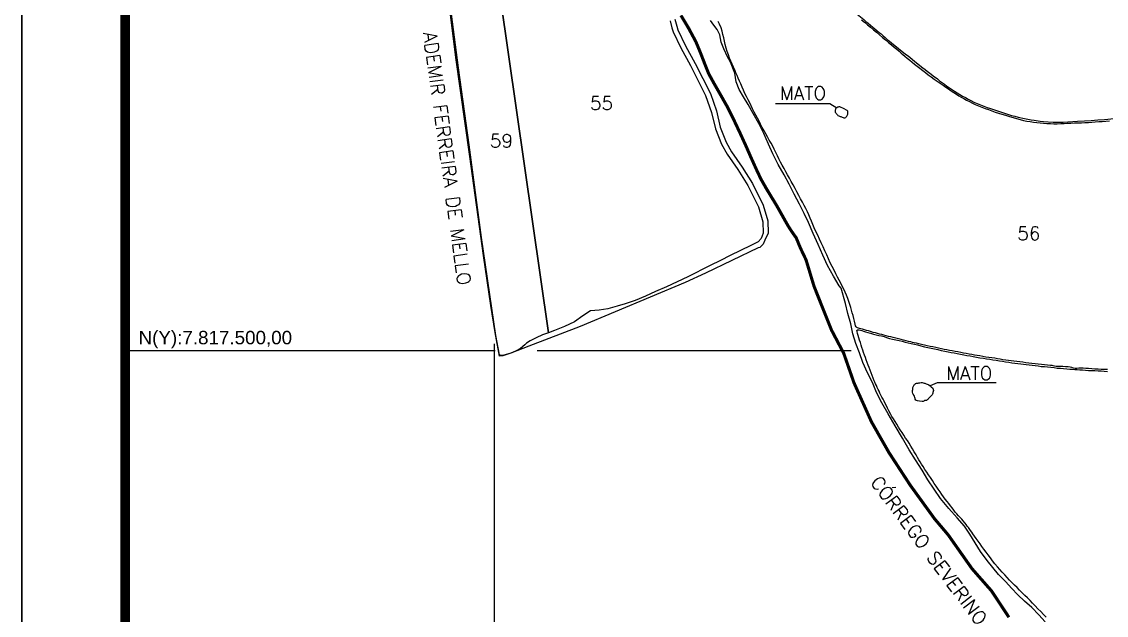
# Model space of a CAD drawing. Header units: inches. Extents: x 733315 to 736465, y 7815622 to 7820077.
# Drawn here: x 733315 to 734887, y 7817116 to 7817976 of the extents above; entities that cross this region are included whole.
import ezdxf
from ezdxf.enums import TextEntityAlignment as Align

# ---------------------------------------------------------------- set-up
doc = ezdxf.new("R2010")
doc.units = ezdxf.units.IN
doc.header["$MEASUREMENT"] = 0
doc.linetypes.add('CONTINUO', pattern=[0])
doc.linetypes.add('LIN0', pattern=[0])
for name, color, linetype in [('0114001132', 1, 'Continuous'), ('0114001132003', 5, 'Continuous'), ('0114001132056', 5, 'Continuous'), ('0114001132057', 5, 'Continuous'), ('0114001132059', 5, 'Continuous'), ('CURSOS_D_AGUA', 4, 'Continuous'), ('MALHA', 8, 'Continuous'), ('MARGEM', 5, 'Continuous'), ('MATO', 3, 'Continuous'), ('TEXTO', 7, 'Continuous')]:
    doc.layers.add(name, color=color, linetype=linetype)
doc.layers.add('0114001132055', color=5, linetype='Continuous', lineweight=25)
doc.styles.add('Simplex', font='simplex.shx')
doc.styles.get("Standard").update_dxf_attribs({"font": 'arial.ttf'})

msp = doc.modelspace()

# ---------------------------------------------------------------- linework, layer by layer
at = {"layer": '0114001132'}
for points in [[(734261.9, 7817979.9), (734264.5, 7817969.7), (734266.4, 7817964.7), (734277.4, 7817941.5), (734291.1, 7817915.9), (734313.3, 7817872.4), (734322, 7817847.2), (734327.6, 7817823.3), (734336.4, 7817801.7), (734344.1, 7817787.7), (734359.5, 7817765.7), (734374.2, 7817742), (734389.9, 7817710.6), (734396.5, 7817687.9), (734397.2, 7817670), (734392.3, 7817659.7), (734389.7, 7817653.8), (734385, 7817648.9), (734382.4, 7817648.5), (734306.2, 7817611.9), (734276.9, 7817598.3), (734124.7, 7817534.6), (734050.1, 7817506.1), (734023.9, 7817496.1), (734012.5, 7817492.2), (734007.6, 7817491.7), (734001.2, 7817525.9), (733995, 7817564.9), (733984.3, 7817637.4), (733964.9, 7817780.8), (733944.5, 7817924.5), (733926.3, 7818068.6)], [(734798.5, 7817106.3), (734789.4, 7817116.8), (734779.5, 7817127.1), (734768.8, 7817136.2), (734759.2, 7817145.5), (734750, 7817155.1), (734741.4, 7817164.2), (734731.2, 7817175.2), (734722.6, 7817185.4), (734714.7, 7817195.4), (734705, 7817208.5), (734697, 7817221), (734689.3, 7817233.6), (734681.5, 7817245.1), (734670.9, 7817257.4), (734659, 7817270.5), (734647, 7817285.2), (734637.8, 7817298.8), (734628.4, 7817312.4), (734620.4, 7817326.2), (734610.9, 7817341.2), (734601.5, 7817356), (734591.6, 7817372.8), (734581.2, 7817390.4), (734571, 7817407.8), (734562, 7817424.1), (734554.3, 7817439.1), (734548.1, 7817453.2), (734541.1, 7817467.3), (734534.3, 7817482.4), (734529.5, 7817496.2), (734524, 7817509.8), (734519.7, 7817523.9), (734516.7, 7817538.6), (734512.6, 7817553.4), (734509.2, 7817568.1), (734502.9, 7817590.1), (734499.9, 7817593.5), (734491.9, 7817607.3), (734483.3, 7817622.8), (734476.5, 7817637.8), (734469.7, 7817653.2), (734462.3, 7817669.2), (734455.5, 7817685.5), (734449.5, 7817698.5), (734442.6, 7817711.8), (734435, 7817726.2), (734427.4, 7817741.1), (734420.5, 7817754.2), (734411.6, 7817769.4), (734403.9, 7817784.7), (734397.8, 7817798.9), (734391, 7817814.2), (734383.6, 7817829), (734375.6, 7817843.2), (734368, 7817856.3), (734361.5, 7817867.5), (734355.3, 7817877.9), (734350.9, 7817889.3), (734348.7, 7817901.6), (734342.3, 7817917.8), (734338.4, 7817925.3), (734332.9, 7817937), (734329.1, 7817946.5), (734326.9, 7817957.2), (734323.1, 7817964.9), (734318.2, 7817971.3), (734313.6, 7817978.1)]]:
    msp.add_lwpolyline(points, dxfattribs=at)
at = {"layer": '0114001132003', "linetype": 'CONTINUO', "flags": 128}
msp.add_lwpolyline([(734321.4, 7818219.9), (734323.9, 7818215.9), (734326.4, 7818212), (734328.8, 7818208.1), (734331.2, 7818204.3), (734333.6, 7818200.4), (734338.4, 7818192.8), (734340.8, 7818189), (734343.3, 7818185.2), (734345.8, 7818181.2), (734348.6, 7818177), (734351.4, 7818172.6), (734354.1, 7818168.3), (734356.9, 7818164.1), (734359.8, 7818159.9), (734362.7, 7818155.5), (734365.6, 7818151.1), (734368.6, 7818146.8), (734371.5, 7818142.5), (734377.4, 7818134.3), (734380.4, 7818130.4), (734383.6, 7818126.4), (734386.8, 7818122.4), (734393.5, 7818114.6), (734397, 7818110.6), (734400.4, 7818106.6), (734406.9, 7818099.4), (734409.9, 7818096.2), (734412.9, 7818093.1), (734416, 7818089.9), (734419.2, 7818086.6), (734422.5, 7818083.4), (734425.8, 7818080.1), (734429.2, 7818076.7), (734432.7, 7818073.3), (734436.2, 7818070), (734443.7, 7818062.9), (734447.5, 7818059.2), (734451.1, 7818055.6), (734454.7, 7818052.2), (734458.3, 7818048.7), (734465.9, 7818041.4), (734469.6, 7818037.8), (734473, 7818034.7), (734476.3, 7818031.6), (734483.2, 7818025.5), (734486.7, 7818022.3), (734490.4, 7818019), (734497, 7818013), (734500.2, 7818010.2), (734509.8, 7818001.5), (734516.1, 7817996), (734519.4, 7817993.2), (734522.8, 7817990.3), (734526.2, 7817987.3), (734535.8, 7817979.5), (734538.9, 7817976.9), (734542.2, 7817974.2), (734548.7, 7817968.7), (734551.9, 7817966), (734557.9, 7817960.9), (734560.8, 7817958.6), (734563.7, 7817956), (734566.7, 7817953.4), (734569.8, 7817950.8), (734572.9, 7817948.3), (734575.9, 7817945.8), (734585.8, 7817937.7), (734596.4, 7817929.5), (734599.9, 7817926.8), (734603.1, 7817924.4), (734609.3, 7817919.3), (734612.3, 7817916.9), (734621.4, 7817909.6), (734624.5, 7817907.2), (734627.5, 7817904.9), (734633.6, 7817900.3), (734636.5, 7817898), (734642.4, 7817893.4), (734645.6, 7817890.9), (734652.6, 7817885.7), (734656.3, 7817883), (734660, 7817880.6), (734667.1, 7817875.9), (734670.9, 7817873.4), (734678.7, 7817868.6), (734682.9, 7817866.3), (734687, 7817864), (734691.1, 7817862), (734695.4, 7817859.9), (734704.9, 7817855.7), (734709.8, 7817853.9), (734714.6, 7817852.2), (734719.3, 7817850.6), (734728.2, 7817847.5), (734732.3, 7817846.1), (734736.6, 7817844.7), (734741, 7817843.3), (734745.4, 7817841.9), (734749.9, 7817840.6), (734754.6, 7817839.3), (734759.4, 7817838.2), (734768.6, 7817836.1), (734778.1, 7817834.3), (734782.8, 7817833.5), (734791.6, 7817832.4), (734796.2, 7817831.9), (734810, 7817830.9), (734819.3, 7817830.9), (734824.6, 7817831), (734845.7, 7817832.1), (734855.5, 7817832.7), (734865.1, 7817833.3), (734870.1, 7817833.6), (734874.9, 7817834), (734884.8, 7817834.7), (734889.6, 7817835), (734894, 7817835.5), (734902.6, 7817836.1), (734912.2, 7817836.6), (734917.1, 7817836.9), (734926.8, 7817837.4), (734931.5, 7817837.8), (734936.3, 7817838.1), (734946, 7817838.8), (734950.8, 7817839.1), (734955.5, 7817839.4), (734960.2, 7817839.7), (734969.5, 7817840.2), (734974.1, 7817840.4), (734978.6, 7817840.8), (734987.9, 7817841.6), (734992.5, 7817842), (735002.1, 7817843), (735006.9, 7817843.5), (735016.6, 7817844.5), (735021.5, 7817845.1), (735031.1, 7817847), (735036, 7817848), (735040.8, 7817849.2), (735045.5, 7817850.4), (735049.9, 7817851.5), (735054.2, 7817852.6), (735058.2, 7817853.7), (735062, 7817854.9), (735065.8, 7817855.9), (735069.5, 7817857), (735073.4, 7817858.3), (735077.1, 7817859.7), (735080.4, 7817861.2), (735083.4, 7817862.5), (735085.9, 7817863.7), (735089.3, 7817865.6), (735089, 7817867.7), (735087.9, 7817872), (735087, 7817874.7), (735086, 7817877.8), (735084.9, 7817881.5), (735083.7, 7817885.3), (735082.3, 7817889.6), (735080.8, 7817894.3), (735079.3, 7817898.7), (735077.9, 7817903), (735076.5, 7817907.3), (735075.1, 7817911.7), (735073.7, 7817916), (735070.3, 7817927.4), (735067.5, 7817936.1), (735066.1, 7817940.3), (735064.7, 7817944.9), (735063.2, 7817949.5), (735061.6, 7817954.6), (735060, 7817959.8), (735058.5, 7817964.9), (735055.3, 7817975.2), (735050.3, 7817990.7), (735047.3, 7818000.3), (735044.1, 7818010.1), (735042.5, 7818015.1), (735040.9, 7818020.1), (735039.3, 7818025.2), (735037.6, 7818030.3), (735035.9, 7818035.5), (735034.3, 7818040.7), (735032.8, 7818045.9), (735031.2, 7818050.8), (735026.5, 7818065.2), (735021.2, 7818081.5), (735019.4, 7818087.4), (735017.6, 7818093.2), (735015.9, 7818098.6), (735014.2, 7818103.6), (735011, 7818113), (735009.4, 7818118), (735007.7, 7818123), (735006, 7818128.4), (735004.2, 7818133.8), (735000.6, 7818144.7), (734998.8, 7818150.1), (734997.1, 7818155.4), (734992.2, 7818170.8), (734990.7, 7818175.7), (734989.2, 7818180.5), (734986, 7818190.2), (734982.9, 7818199.9), (734981.3, 7818204.8), (734979.7, 7818209.8), (734976.2, 7818220.4), (734971.1, 7818235.3), (734969.7, 7818239.3), (734964, 7818257.5), (734959.7, 7818271.1), (734955.1, 7818285.3), (734953.4, 7818290.3), (734951.7, 7818295.4), (734950.1, 7818300.5), (734945.4, 7818315), (734943.9, 7818319.9), (734942.4, 7818324.8), (734939.6, 7818334), (734936.9, 7818342.7), (734935.4, 7818347.1), (734931.3, 7818360.2), (734928, 7818370.3), (734926, 7818375.6), (734922.5, 7818385.8), (734920.8, 7818390.7), (734919, 7818396), (734915.3, 7818406.6), (734913.6, 7818411.8), (734910.6, 7818422), (734909.1, 7818427.1), (734907.6, 7818432), (734906, 7818436.7), (734904.4, 7818441.3), (734901, 7818451.3), (734899.3, 7818456.4), (734896.3, 7818465.5), (734894.8, 7818469.9), (734893.4, 7818474.3), (734888.9, 7818487.2), (734887.4, 7818491.4), (734885.9, 7818496.1), (734884.6, 7818500.7), (734881.8, 7818509.3), (734877.6, 7818521.8), (734876.1, 7818526.3), (734873.2, 7818535.5), (734871.8, 7818539.9), (734870.6, 7818544), (734869.3, 7818548), (734868.2, 7818551.8), (734867.1, 7818555.6), (734865.8, 7818559.5), (734864.2, 7818563.7), (734862.5, 7818567.8), (734861.1, 7818572), (734859.7, 7818576), (734859.2, 7818578.8), (734857.6, 7818579.6), (734856.1, 7818579.9), (734854.8, 7818579.7), (734853.5, 7818579.1), (734852.4, 7818578.3), (734851.4, 7818577.2), (734850.5, 7818576), (734849.2, 7818574.7), (734847.7, 7818573.6), (734846, 7818572.6), (734844.2, 7818571.7), (734842.4, 7818570.7), (734840.5, 7818569.8), (734838.6, 7818568.7), (734836.5, 7818567.6), (734834.5, 7818566.3), (734830.4, 7818563.8), (734828.3, 7818562.5), (734824.1, 7818559.9), (734820, 7818557.4), (734817.8, 7818556.1), (734815.7, 7818554.8), (734813.5, 7818553.5), (734811.4, 7818552.2), (734809.1, 7818551), (734806.9, 7818549.8), (734804.5, 7818548.4), (734799.5, 7818545.8), (734797.2, 7818544.7), (734795.1, 7818543.5), (734793.2, 7818542.7), (734791.6, 7818541.8), (734788.3, 7818540), (734784.5, 7818537.8), (734782.6, 7818536.7), (734780.2, 7818535.4), (734777.8, 7818533.8), (734775.2, 7818532.4), (734772.8, 7818530.9), (734768.2, 7818528), (734765.9, 7818526.4), (734763.4, 7818524.8), (734760.5, 7818523.4), (734757.6, 7818522.1), (734754.8, 7818520.9), (734749.4, 7818518.4), (734746.7, 7818517), (734744.3, 7818515.7), (734742, 7818514.5), (734732.9, 7818509), (734728.1, 7818506.4), (734725.8, 7818505), (734723.5, 7818503.8), (734718.8, 7818501.1), (734713.6, 7818498.2), (734711.2, 7818496.8), (734708.9, 7818495.5), (734706.4, 7818494.2), (734704, 7818492.8), (734699.2, 7818489.9), (734696.9, 7818488.4), (734694.6, 7818487.1), (734690, 7818484.4), (734687.7, 7818482.8), (734685, 7818481.2), (734682.4, 7818479.4), (734676, 7818475.5), (734672.4, 7818473.4), (734665.1, 7818469.7), (734658.3, 7818465.7), (734651.4, 7818462), (734647.7, 7818460), (734644.1, 7818457.9), (734637.2, 7818454.1), (734634.1, 7818452.5), (734628.3, 7818449.5), (734625.4, 7818447.7), (734622.2, 7818445.9), (734619, 7818444), (734612.2, 7818439.9), (734608.7, 7818437.8), (734601.9, 7818433.6), (734598.4, 7818431.5), (734595.1, 7818429.5), (734591.7, 7818427.4), (734588.2, 7818425.3), (734584.6, 7818423.2), (734577.6, 7818419.2), (734570.9, 7818415.6), (734563.9, 7818412), (734549.9, 7818404.4), (734546.6, 7818402.5), (734543, 7818400.4), (734539.3, 7818398.2), (734535.6, 7818396.1), (734528.6, 7818392.3), (734525.3, 7818390.4), (734518.9, 7818386.4), (734512.5, 7818382.8), (734509.3, 7818380.9), (734506, 7818379), (734502.3, 7818376.9), (734498.6, 7818374.8), (734495.1, 7818372.9), (734488.5, 7818369.3), (734495.1, 7818372.9), (734481, 7818365.3), (734477.3, 7818363.3), (734466.8, 7818357.6), (734459.6, 7818353.6), (734456, 7818351.5), (734452.6, 7818349.5), (734449.2, 7818347.6), (734445.6, 7818345.5), (734442, 7818343.4), (734438.7, 7818341.4), (734435.5, 7818339.4), (734429.7, 7818336.1), (734426.7, 7818334.4), (734420.9, 7818330.9), (734418.4, 7818329.5), (734413.3, 7818326.5), (734404.2, 7818321.8), (734399.1, 7818319), (734395.8, 7818317.2), (734389.7, 7818313.9), (734387, 7818312.5), (734382.2, 7818310.4), (734379.7, 7818309), (734374.8, 7818306), (734372, 7818304.5), (734366.8, 7818301.5), (734364, 7818300.1), (734357.8, 7818296.8), (734354.8, 7818295.4), (734352.1, 7818294), (734349.3, 7818292.2), (734346.5, 7818290.3), (734340.9, 7818286.8), (734334.8, 7818283), (734331.9, 7818281.1), (734326.3, 7818277.9), (734320.3, 7818274.8), (734317.1, 7818273.2), (734314.2, 7818271.5), (734311.6, 7818269.9), (734309.1, 7818268.3), (734306.8, 7818266.9), (734304.5, 7818265.5), (734302.1, 7818264), (734300, 7818262.9), (734298.6, 7818261.9), (734297.8, 7818261), (734297.5, 7818259.8), (734297.7, 7818258.3), (734298.4, 7818256.9), (734299.5, 7818255.5), (734300.8, 7818253.6), (734302.4, 7818251.1), (734304, 7818248.4), (734305.6, 7818245.7), (734307.1, 7818243.1), (734308.8, 7818240.2), (734310.6, 7818237.4), (734312.4, 7818234.3), (734316.5, 7818227.7), (734318.8, 7818223.9)], close=True, dxfattribs=at)
at = {"layer": '0114001132055'}
msp.add_lwpolyline([(734254.9, 7817977.6), (734257.6, 7817967.4), (734259.6, 7817961.9), (734270.7, 7817938.5), (734284.4, 7817912.9), (734306.5, 7817869.6), (734315, 7817844.9), (734320.7, 7817820.9), (734329.7, 7817798.8), (734337.6, 7817784.3), (734353.1, 7817762.3), (734367.6, 7817738.8), (734383.1, 7817707.9), (734389.4, 7817686.2), (734390, 7817670), (734386.8, 7817662.2), (734386.8, 7817662.2), (734382.8, 7817657.4), (734371.9, 7817651.8), (734356.9, 7817644.6), (734342.1, 7817637.4), (734327.9, 7817630.2), (734313.1, 7817623.1), (734280.6, 7817606.8), (734265.2, 7817599.3), (734249.9, 7817591.9), (734233.7, 7817585.1), (734219.5, 7817578.6), (734204.4, 7817572.4), (734190, 7817567.5), (734178.3, 7817563.8), (734164.7, 7817560), (734152.1, 7817558), (734139.8, 7817557.2), (734128.5, 7817550.2), (734116.6, 7817541.1), (734102.1, 7817534.7), (734087.6, 7817528.9), (734078.5, 7817525.2), (733997.6, 7818090.7)], dxfattribs=at)
at = {"layer": '0114001132056', "linetype": 'ByBlock'}
for points in [[(734889.2, 7817472.1), (734884.7, 7817472.2), (734880, 7817472.2), (734875.4, 7817472.5), (734870.8, 7817472.8), (734866.1, 7817473.1), (734861.6, 7817473.5), (734857.5, 7817473.7), (734853.7, 7817474.1), (734850.5, 7817474.2), (734847.6, 7817474.2), (734844.5, 7817473.6), (734842, 7817473.5), (734839.8, 7817474.2), (734837.4, 7817475.1), (734834.8, 7817475.6), (734831.8, 7817475.9), (734828.2, 7817476.1), (734824.4, 7817476.4), (734820.9, 7817476.6), (734817.3, 7817476.7), (734814.7, 7817476.6), (734812.3, 7817477), (734810.4, 7817477.4), (734808.6, 7817477.8), (734806.1, 7817478.2), (734802.1, 7817478.7), (734797.6, 7817479.1), (734793.1, 7817479.5), (734788.4, 7817479.9), (734783.9, 7817480.5), (734779.4, 7817481.1), (734775.1, 7817481.5), (734770.8, 7817482.1), (734766.4, 7817482.7), (734762, 7817483.2), (734757.6, 7817483.8), (734753.4, 7817484.3), (734749.3, 7817484.8), (734745.4, 7817485.4), (734741.4, 7817485.9), (734737.4, 7817486.4), (734733.5, 7817487.1), (734729.5, 7817487.8), (734725.5, 7817488.5), (734721.3, 7817489.1), (734717.1, 7817489.6), (734712.8, 7817490.3), (734708.4, 7817491), (734704.1, 7817491.8), (734700.1, 7817492.5), (734696.2, 7817493.1), (734692.3, 7817493.9), (734688.4, 7817494.6), (734684.3, 7817495.3), (734680.4, 7817496), (734676.2, 7817496.8), (734672, 7817497.7), (734668, 7817498.5), (734664, 7817499.2), (734660.1, 7817499.8), (734656.1, 7817500.7), (734652.1, 7817501.4), (734648.2, 7817502.3), (734644.2, 7817503.2), (734640.1, 7817504.1), (734636, 7817505), (734631.9, 7817505.8), (734627.7, 7817506.7), (734623.6, 7817507.6), (734619.4, 7817508.6), (734615.4, 7817509.5), (734612, 7817510.4), (734608.9, 7817511), (734606.4, 7817511.5), (734603.7, 7817512.1), (734600.6, 7817512.8), (734597.2, 7817513.6), (734593.5, 7817514.6), (734589.7, 7817515.6), (734586.1, 7817516.6), (734582.2, 7817517.6), (734578.5, 7817518.6), (734574.9, 7817519.5), (734571.5, 7817520.3), (734568.1, 7817521), (734564.8, 7817522), (734561.7, 7817522.9), (734558.6, 7817523.4), (734555.8, 7817524.2), (734552.6, 7817525.2), (734549.1, 7817526), (734545.6, 7817527.1), (734542.4, 7817528.1), (734539.4, 7817529), (734536.5, 7817529.8), (734533.7, 7817530.7), (734531.5, 7817531.2), (734529.6, 7817531.7), (734528, 7817532), (734526.6, 7817532.4), (734525.4, 7817533), (734524.5, 7817533.9), (734523.7, 7817535.3), (734523.1, 7817538), (734522.1, 7817542.1), (734521.2, 7817546.2), (734520.1, 7817550.3), (734518.9, 7817554.3), (734517.8, 7817558.3), (734516.7, 7817562.3), (734515.4, 7817566.5), (734514, 7817570.9), (734512.4, 7817575.3), (734510.7, 7817579.8), (734508.8, 7817584.2), (734506.7, 7817588.7), (734504.5, 7817593), (734502.2, 7817597.3), (734499.9, 7817601.8), (734497.5, 7817606.3), (734495.1, 7817611), (734492.6, 7817616), (734490, 7817621.3), (734487.2, 7817626.9), (734484.5, 7817632.6), (734482, 7817638.5), (734479.4, 7817644.4), (734476.7, 7817650.1), (734474, 7817655.8), (734471.4, 7817661.4), (734468.9, 7817667), (734466.4, 7817672.4), (734464, 7817677.6), (734461.9, 7817682.4), (734460, 7817687.1), (734458, 7817691.7), (734456, 7817696.2), (734454, 7817700.8), (734451.7, 7817705.5), (734449.1, 7817710.2), (734446.7, 7817715), (734444.2, 7817719.8), (734441.6, 7817724.7), (734438.9, 7817729.6), (734436.2, 7817734.7), (734433.4, 7817739.8), (734430.5, 7817744.8), (734427.8, 7817749.7), (734425.2, 7817754.4), (734422.6, 7817759), (734420.1, 7817763.6), (734417.6, 7817768.2), (734415.1, 7817772.8), (734412.7, 7817777.5), (734410.4, 7817782.1), (734408.1, 7817786.7), (734405.9, 7817791.4), (734403.7, 7817796), (734401.3, 7817800.5), (734398.8, 7817804.9), (734396.3, 7817809.3), (734393.8, 7817813.7), (734391.2, 7817818.3), (734388.6, 7817822.9), (734386.2, 7817827.7), (734383.9, 7817832.2), (734381.5, 7817836.5), (734379.1, 7817840.9), (734376.8, 7817845.4), (734374.6, 7817849.9), (734372.5, 7817854.4), (734370.3, 7817858.8), (734368, 7817863.3), (734365.7, 7817867.8), (734363.4, 7817872.4), (734361.3, 7817877.1), (734359.3, 7817881.7), (734357.3, 7817886.2), (734355.5, 7817890.4), (734353.7, 7817894.5), (734352, 7817898.5), (734350.4, 7817902.4), (734348.7, 7817906.4), (734346.8, 7817910.5), (734344.8, 7817914.7), (734342.9, 7817919.1), (734341, 7817923.6), (734339.4, 7817928.4), (734337.9, 7817933.3), (734336.3, 7817938.2), (734335, 7817943.2), (734333.8, 7817948.2), (734332.7, 7817953), (734331.6, 7817957.9), (734330.5, 7817962.8), (734328.9, 7817967.7), (734326.8, 7817972.6), (734324.5, 7817976.8)], [(734532.6, 7817979.1), (734536.9, 7817975.6), (734541.2, 7817972), (734545.5, 7817968.3), (734549.7, 7817964.7), (734554.1, 7817961.1), (734558.5, 7817957.4), (734563, 7817953.6), (734567.4, 7817949.9), (734571.7, 7817946.3), (734575.9, 7817942.8), (734579.9, 7817939.5), (734583.6, 7817936.5), (734587, 7817933.5), (734589.9, 7817931), (734592.4, 7817928.8), (734595.4, 7817926.4), (734598.8, 7817923.7), (734602.4, 7817920.7), (734606, 7817917.8), (734609.4, 7817914.9), (734613.1, 7817912.1), (734617.1, 7817909), (734621.1, 7817905.8), (734625.1, 7817902.6), (734629.2, 7817899.6), (734633.4, 7817896.4), (734637.7, 7817893.2), (734642.1, 7817890.2), (734646.4, 7817887.2), (734650.6, 7817884.4), (734654.5, 7817881.6), (734658.5, 7817878.9), (734662.4, 7817876.2), (734666.2, 7817873.7), (734669.9, 7817871.3), (734673.3, 7817869), (734677, 7817867), (734680.8, 7817865), (734684.8, 7817862.8), (734689, 7817860.6), (734693.1, 7817858.5), (734697.3, 7817856.6), (734701.8, 7817854.6), (734706.6, 7817852.7), (734711.5, 7817850.8), (734716.4, 7817848.9), (734721.2, 7817847.3), (734725.9, 7817845.5), (734730.8, 7817843.9), (734736, 7817842.3), (734741.3, 7817840.7), (734746.7, 7817839), (734752, 7817837.3), (734757.2, 7817835.9), (734762.2, 7817834.5), (734767.2, 7817833.3), (734772.1, 7817832.4), (734776.9, 7817831.7), (734781.7, 7817831), (734786.5, 7817830.3), (734791.3, 7817829.7), (734796.1, 7817829.2), (734801, 7817828.8), (734806.1, 7817828.7), (734811.1, 7817828.5), (734816.2, 7817828.5), (734821.1, 7817828.6), (734826.1, 7817828.9), (734831.1, 7817829.3), (734836, 7817829.5), (734841, 7817829.8), (734846.2, 7817829.8), (734851.2, 7817829.8), (734856.2, 7817830.2), (734861.3, 7817830.5), (734866.3, 7817830.8), (734871.3, 7817831.1), (734876.3, 7817831.5), (734881.4, 7817831.9), (734886.7, 7817832.4), (734891.9, 7817832.8)]]:
    msp.add_lwpolyline(points, dxfattribs=at)
at = {"layer": '0114001132057', "linetype": 'ByBlock'}
msp.add_lwpolyline([(734800, 7817113.2), (734796.2, 7817117.2), (734792.3, 7817121.3), (734788.2, 7817125.5), (734784.2, 7817129.6), (734780.4, 7817133.5), (734776.7, 7817137.2), (734773.1, 7817141.1), (734769.3, 7817144.8), (734765.5, 7817148.6), (734761.6, 7817152.2), (734757.8, 7817156), (734754, 7817159.7), (734750.5, 7817163.4), (734746.9, 7817167), (734743.5, 7817170.7), (734740.1, 7817174.4), (734736.5, 7817178.3), (734732.9, 7817182.2), (734729.4, 7817186.4), (734725.8, 7817190.6), (734722.4, 7817195), (734719.2, 7817199.2), (734716, 7817203.5), (734713, 7817207.5), (734709.9, 7817211.6), (734706.9, 7817215.7), (734704.2, 7817219.7), (734701.3, 7817223.6), (734698.7, 7817227.4), (734696.3, 7817230.8), (734694, 7817233.9), (734692.2, 7817236.4), (734690.5, 7817238.7), (734687.3, 7817243), (734685.6, 7817245.2), (734684, 7817247.6), (734682.1, 7817250.1), (734679.9, 7817252.7), (734677.6, 7817255.3), (734675.2, 7817257.7), (734673, 7817260.3), (734670.8, 7817263.1), (734668.4, 7817265.6), (734666.1, 7817268.5), (734663.8, 7817271.6), (734661.4, 7817274.7), (734659, 7817277.8), (734656.4, 7817280.9), (734653.7, 7817284.1), (734651.3, 7817287.5), (734648.8, 7817291.2), (734646.2, 7817294.9), (734643.3, 7817298.8), (734640.6, 7817302.9), (734637.9, 7817307.1), (734635.2, 7817311.4), (734632.5, 7817315.6), (734629.7, 7817319.7), (734626.9, 7817323.6), (734624.3, 7817327.5), (734621.8, 7817331.4), (734619.6, 7817335), (734617.5, 7817338.3), (734615.6, 7817341.4), (734613.6, 7817344.9), (734611.4, 7817348.7), (734608.9, 7817352.8), (734606.4, 7817357.1), (734603.9, 7817361.3), (734601.4, 7817365.3), (734598.9, 7817369.1), (734596.4, 7817372.9), (734593.9, 7817376.8), (734591.2, 7817380.8), (734588.6, 7817384.8), (734586, 7817388.8), (734583.5, 7817392.8), (734581, 7817396.7), (734578.7, 7817400.6), (734576.4, 7817404.3), (734574.3, 7817408.2), (734572.2, 7817412.2), (734570.2, 7817416), (734568.4, 7817419.4), (734566.7, 7817422.9), (734565.1, 7817426.2), (734563.6, 7817429.3), (734562.1, 7817432.2), (734560.6, 7817435.1), (734559.2, 7817437.8), (734557.8, 7817440.6), (734556.5, 7817443.3), (734555.2, 7817446), (734553.9, 7817448.9), (734552.6, 7817451.6), (734551.5, 7817454.1), (734550.9, 7817455.6), (734547.7, 7817463.4), (734546.3, 7817467.3), (734544.9, 7817471.1), (734543.5, 7817474.9), (734542.2, 7817478.5), (734540.8, 7817482.2), (734539.3, 7817486), (734538, 7817489.8), (734536.7, 7817493.2), (734535.4, 7817496.7), (734534.2, 7817500.3), (734533, 7817503.9), (734531.9, 7817507.6), (734530.8, 7817511.2), (734529.7, 7817514.7), (734528.7, 7817518.2), (734527.6, 7817521.5), (734526.7, 7817524.6), (734526, 7817527.1), (734525.6, 7817528.9), (734526.8, 7817529.9), (734529.1, 7817529.7), (734530.8, 7817529.1), (734532.7, 7817528.6), (734535.1, 7817528), (734538.2, 7817527), (734541.6, 7817526), (734545.6, 7817524.9), (734549.6, 7817523.6), (734553.5, 7817522.5), (734557.6, 7817521.7), (734561.6, 7817520.9), (734565.4, 7817519.9), (734568.8, 7817518.7), (734572.8, 7817517.4), (734577.5, 7817516.3), (734582.2, 7817515.3), (734586.8, 7817514.2), (734591.2, 7817513.1), (734595.6, 7817511.9), (734599.9, 7817510.7), (734604.4, 7817509.8), (734609, 7817508.8), (734613.8, 7817507.8), (734618.6, 7817506.4), (734623.6, 7817505.2), (734628.5, 7817504.3), (734633.4, 7817503.2), (734638.3, 7817502.1), (734643.2, 7817501), (734648, 7817500), (734653.1, 7817499), (734657.8, 7817497.9), (734662.3, 7817497), (734666.7, 7817496.3), (734671.1, 7817495.5), (734675.8, 7817494.6), (734680.5, 7817493.5), (734685.2, 7817492.6), (734689.8, 7817491.8), (734694.4, 7817491), (734699.2, 7817490.1), (734704, 7817489.3), (734709, 7817488.6), (734713.8, 7817487.7), (734718.3, 7817487.1), (734722.8, 7817486.4), (734727.5, 7817485.6), (734732.3, 7817484.9), (734736.8, 7817484.2), (734741.3, 7817483.4), (734745.8, 7817482.7), (734750.3, 7817482), (734754.7, 7817481.6), (734759, 7817481.1), (734763.1, 7817480.5), (734767.2, 7817479.9), (734771.3, 7817479.3), (734775.5, 7817478.9), (734779.7, 7817478.5), (734783.9, 7817478), (734788.3, 7817477.5), (734792.9, 7817476.8), (734797.5, 7817476.4), (734802.1, 7817475.9), (734806.8, 7817475.4), (734811.5, 7817474.9), (734816, 7817474.4), (734820.7, 7817474), (734825.2, 7817473.6), (734829.9, 7817473.2), (734834.2, 7817472.8), (734838, 7817472.5), (734841.5, 7817472.2), (734845, 7817472), (734848.7, 7817471.9), (734852.8, 7817471.7), (734857, 7817471.4), (734861.6, 7817471), (734866.3, 7817470.8), (734870.8, 7817470.6), (734875.3, 7817470.3), (734879.7, 7817470.1), (734884.3, 7817469.8), (734889, 7817469.5)], dxfattribs=at)
at = {"layer": '0114001132059', "linetype": 'ByBlock'}
msp.add_lwpolyline([(734078.5, 7817525.2), (734070, 7817522.7), (734060.9, 7817518.3), (734052.1, 7817513.9), (734046.9, 7817510.5), (734044.6, 7817508), (734037.9, 7817502.8), (734030.8, 7817499), (734023.9, 7817496.1), (734013.8, 7817493.2), (734009.7, 7817492.3), (734007.9, 7817493.6), (734002.4, 7817521.6), (733981.7, 7817663.4), (733963.8, 7817798), (733948.2, 7817909.3), (733934, 7818021.3), (733929.8, 7818058.2), (733996.9, 7818094.4), (733997.6, 7818090.7)], close=True, dxfattribs=at)
at = {"layer": 'CURSOS_D_AGUA', "linetype": 'Continuous'}
msp.add_lwpolyline([(734746.1, 7817113, 4.5, 4.5, 0), (734720.9, 7817151.2, 4.5, 4.5, 0), (734692.6, 7817183.4, 4.5, 4.5, 0), (734658.1, 7817232.4, 4.5, 4.5, 0), (734638.3, 7817255.8, 4.5, 4.5, 0), (734603.1, 7817304.4, 4.5, 4.5, 0), (734572, 7817352.1, 4.5, 4.5, 0), (734546.8, 7817396.4, 4.5, 4.5, 0), (734521.5, 7817452.9, 4.5, 4.5, 0), (734506.7, 7817495.5, 4.5, 4.5, 0), (734488.9, 7817529.4, 4.5, 4.5, 0), (734463.6, 7817592.8, 4.5, 4.5, 0), (734452, 7817631.2, 4.5, 4.5, 0), (734443.8, 7817648.4, 4.5, 4.5, 0), (734437.7, 7817663.2, 4.5, 4.5, 0), (734434.8, 7817667.2, 4.5, 4.5, 0), (734430.8, 7817672.9, 4.5, 4.5, 0), (734426.1, 7817680.3, 4.5, 4.5, 0), (734420.9, 7817689.4, 4.5, 4.5, 0), (734415.1, 7817699.8, 4.5, 4.5, 0), (734408.7, 7817711.1, 4.5, 4.5, 0), (734401.6, 7817722.7, 4.5, 4.5, 0), (734394.1, 7817735.1, 4.5, 4.5, 0), (734386.5, 7817748.5, 4.5, 4.5, 0), (734379.5, 7817763.4, 4.5, 4.5, 0), (734372.3, 7817779.4, 4.5, 4.5, 0), (734364.9, 7817796.3, 4.5, 4.5, 0), (734356.5, 7817814.7, 4.5, 4.5, 0), (734347.7, 7817833.3, 4.5, 4.5, 0), (734338.6, 7817851.8, 4.5, 4.5, 0), (734329, 7817868.8, 4.5, 4.5, 0), (734319.6, 7817885.2, 4.5, 4.5, 0), (734310.8, 7817901.2, 4.5, 4.5, 0), (734304.8, 7817916.3, 4.5, 4.5, 0), (734298.9, 7817931.6, 4.5, 4.5, 0), (734292.3, 7817947.4, 4.5, 4.5, 0), (734282, 7817966.6, 4.5, 4.5, 0), (734270.7, 7817985.5, 4.5, 4.5, 0)], format="xyseb", dxfattribs=at)
at = {"layer": 'MALHA', "color": 8, "elevation": 626.6}
for points in [[(733465.1, 7817500), (734001.3, 7817500)], [(734000, 7817509.4), (734000, 7816659), (734000, 7816123.2)], [(734062.1, 7817500), (734517.2, 7817500)]]:
    msp.add_lwpolyline(points, dxfattribs=at)
at = {"layer": 'MARGEM', "color": 174, "linetype": 'LIN0'}
msp.add_line((733315.1, 7815621.6, 626.6), (733315.1, 7820076.6, 626.6), dxfattribs=at)
at = {"layer": 'MARGEM', "color": 174, "linetype": 'LIN0', "elevation": 626.6, "flags": 128}
msp.add_lwpolyline([(736465.1, 7815621.6), (736465.1, 7820076.6), (733315.1, 7820076.6), (733315.1, 7815621.6)], close=True, dxfattribs=at)
at = {"layer": 'MARGEM', "color": 174, "linetype": 'LIN0', "const_width": 13.6, "elevation": 626.6, "flags": 128}
msp.add_lwpolyline([(736315.1, 7816123.2), (736315.1, 7819926.6), (733465.1, 7819926.6), (733465.1, 7816123.2)], close=True, dxfattribs=at)
at = {"layer": 'MATO', "linetype": 'ByBlock'}
for points, elevation in [([(734496.4, 7817851.5), (734495.6, 7817850.9), (734494.9, 7817850), (734494.5, 7817849.1), (734494.2, 7817848), (734494.1, 7817846.7), (734494.4, 7817845.5), (734495, 7817844.3), (734495.6, 7817843.2), (734496.5, 7817842.3), (734497.4, 7817841.4), (734498.2, 7817840.5), (734499.3, 7817840), (734500.4, 7817839.4), (734501.3, 7817839.1), (734502.2, 7817838.8), (734503.4, 7817838.3), (734504.6, 7817837.8), (734505.7, 7817837.4), (734506.9, 7817837.1), (734508.3, 7817837.1), (734509.6, 7817837.6), (734510.3, 7817838.5), (734510.9, 7817839.3), (734511.6, 7817840.3), (734512.6, 7817842.4), (734512.8, 7817843.8), (734512.8, 7817845), (734512.8, 7817846.7), (734511.6, 7817847.9), (734506.4, 7817850.8), (734505.3, 7817851.2), (734503, 7817852.1), (734501.8, 7817852.6), (734500.8, 7817853.1), (734499.6, 7817853), (734498.5, 7817852.6), (734497.4, 7817852.6)], 621.1), ([(734613.2, 7817452.3), (734614.4, 7817452.6), (734615.6, 7817453), (734617.1, 7817453), (734618.9, 7817453.2), (734620.5, 7817453.2), (734621.8, 7817452.9), (734623.1, 7817452.6), (734624.2, 7817452.4), (734625.2, 7817452.1), (734626.3, 7817451.6), (734629.2, 7817450.4), (734630.1, 7817449.8), (734632.1, 7817448.5), (734633.6, 7817446.9), (734635.6, 7817445.4), (734636.1, 7817444.2), (734636.5, 7817443), (734636.7, 7817441.7), (734636.5, 7817440.4), (734636, 7817439.1), (734635.7, 7817437.9), (734635.4, 7817436.6), (734634.9, 7817435.4), (734634, 7817434.6), (734633.2, 7817433.9), (734632.3, 7817433.1), (734631.4, 7817432.3), (734630.6, 7817431.3), (734630.1, 7817430.5), (734629.2, 7817429.9), (734628.4, 7817428.9), (734627.6, 7817428.3), (734626.6, 7817427.4), (734625.2, 7817427.3), (734624.7, 7817427.5), (734623.9, 7817427.2), (734622.9, 7817426.4), (734621.6, 7817425.9), (734620.1, 7817425.9), (734616.3, 7817426.5), (734613.6, 7817427), (734612.3, 7817427.3), (734611.1, 7817428), (734610.3, 7817429.3), (734610, 7817430.3), (734609.7, 7817431.6), (734609.4, 7817432.7), (734609, 7817433.3), (734608.6, 7817434.5), (734607.2, 7817436.4), (734606.9, 7817437.4), (734606.5, 7817439.6), (734606.4, 7817440.2), (734606.4, 7817441.7), (734606.9, 7817443.2), (734606.7, 7817444.1), (734606.9, 7817446.3), (734607.7, 7817448.1), (734608.1, 7817449.1), (734608.9, 7817449.8), (734609.8, 7817450.4), (734610.4, 7817451.2), (734610.9, 7817451.7), (734612.1, 7817452.4)], 608.7)]:
    msp.add_lwpolyline(points, close=True, dxfattribs=dict(at, elevation=elevation))
at = {"layer": 'TEXTO', "linetype": 'Continuous'}
for points in [[(734407.6, 7817858), (734486.6, 7817858), (734496.4, 7817851.5)], [(734727.8, 7817452.9), (734642.2, 7817452.9), (734632.1, 7817448.5)]]:
    msp.add_lwpolyline(points, dxfattribs=at)

# ---------------------------------------------------------------- texts
at = {"layer": 'MALHA'}
msp.add_text('N(Y):7.817.500,00', height=19.5, dxfattribs=at).set_placement((733484.5, 7817502.9, 626.6), align=Align.BOTTOM_LEFT)
at = {"layer": 'TEXTO', "linetype": 'Continuous', "style": 'Simplex'}
for s, rotation, p in [('ADEMIR FERREIRA DE MELLO', 277.8638, (733931.8, 7817778.2)), ('CÓRREGO SEVERINO', 306.7786, (734630.1, 7817209.9))]:
    msp.add_text(s, height=19.5, rotation=rotation, dxfattribs=at).set_placement(p, align=Align.MIDDLE_CENTER)
for s, p in [('MATO', (734447.6, 7817872.8)), ('55', (734155.5, 7817858.3)), ('59', (734010.5, 7817803.8)), ('56', (734774.9, 7817669.5)), ('MATO', (734688.6, 7817466.8))]:
    msp.add_text(s, height=19.5, dxfattribs=at).set_placement(p, align=Align.MIDDLE_CENTER)

doc.saveas('drawing.dxf')
